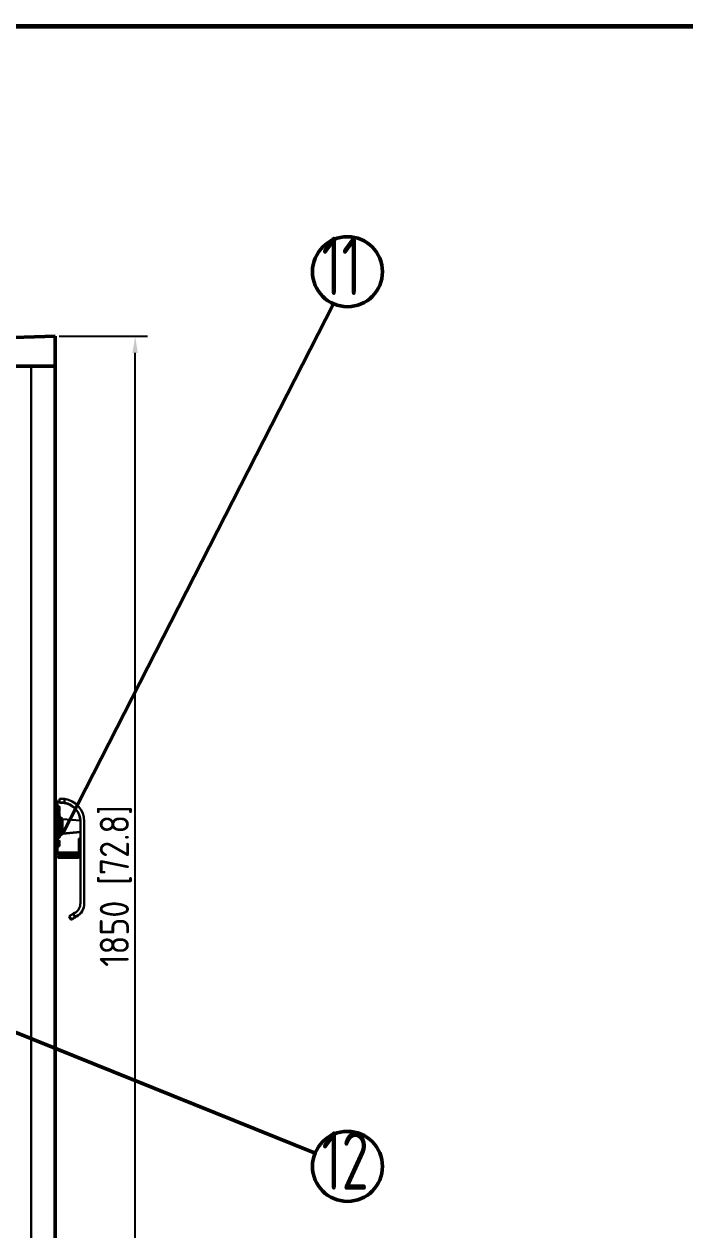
# Model space of a CAD drawing. Header units: millimetres. Extents: x 261789 to 272313, y -191856 to -185409.
# Drawn here: x 267452 to 268563, y -187651 to -185622 of the extents above; entities that cross this region are included whole.
import ezdxf

# ---------------------------------------------------------------- set-up
doc = ezdxf.new("R2010")
doc.units = ezdxf.units.MM
doc.header["$LTSCALE"] = 13
doc.layers.add('1', color=4, linetype='Continuous')
doc.layers.add('粗实线', color=4, linetype='Continuous')
doc.layers.add('2细实线', color=3, linetype='Continuous', lineweight=20)
doc.layers.add('标注、文本', color=3, linetype='Continuous', lineweight=25)
doc.styles.add('pdm', font='gbenor.shx', dxfattribs={"width": 0.8, "bigfont": 'gbhzfs.shx'})
doc.styles.get("Standard").update_dxf_attribs({"font": 'gbenor.shx', "bigfont": 'gbcbig.shx'})
doc.dimstyles.new('英寸 1-10', dxfattribs={"dimscale": 14, "dimtxt": 3.5, "dimasz": 2, "dimexe": 1.5, "dimexo": 0.5, "dimgap": 0.5, "dimtad": 1, "dimtoh": 1, "dimdec": 1, "dimdsep": 46, "dimtxsty": 'Standard', "dimcen": 2.5, "dimclrd": 3, "dimclre": 3, "dimclrt": 3, "dimadec": 0, "dimazin": 2, "dimtfac": 1, "dimtdec": 1, "dimtmove": 0, "dimatfit": 2, "dimfxl": 1, "dimarcsym": 0})

# ---------------------------------------------------------------- blocks, each defined once
blk = doc.blocks.new('*D63')
at = {"layer": '2细实线', "color": 3, "linetype": 'ByBlock', "lineweight": -2}
for p, q in [((267511, -186147.5), (267659.7, -186147.5)), ((267638.7, -187969.5), (267638.7, -186175.5)), ((267511, -187997.5), (267659.7, -187997.5))]:
    blk.add_line(p, q, dxfattribs=at)
at = {"layer": '2细实线', "color": 3, "linetype": 'ByBlock'}
for points in [[(267634, -186175.5), (267643.3, -186175.5), (267638.7, -186147.5)], [(267634, -187969.5), (267643.3, -187969.5), (267638.7, -187997.5)]]:
    blk.add_solid(points, dxfattribs=at)
at = {"layer": 'Defpoints', "color": 0, "linetype": 'ByBlock'}
for p in [(267504, -186147.5), (267638.7, -186147.5), (267504, -187997.5)]:
    blk.add_point(p, dxfattribs=at)
at = {"layer": '2细实线', "color": 3, "linetype": 'ByBlock', "insert": (267606.2, -187072.5), "char_height": 49, "attachment_point": 5, "rotation": 90}
blk.add_mtext('1850 [72.8]', dxfattribs=at)
blk = doc.blocks.new('A$C78CD18D1')
at = {"layer": '标注、文本', "color": 4, "lineweight": 30}
for p, q in [((33.3, 203.5), (33.3, 197.1)), ((38.1, 203.8), (41.3, 203.8)), ((41.3, 203.8), (41.3, 197.5)), ((33.3, 197.1), (33.3, 196.5)), ((41.3, 197.5), (38.1, 197.5)), ((41.3, 196.8), (38.1, 196.8)), ((41.3, 197.5), (41.3, 196.8)), ((41.7, 184), (41.7, 183.4)), ((41.7, 183.2), (41.7, 183.4)), ((41.7, 182.8), (41.7, 182.6)), ((43.2, 191.1), (45, 191.1)), ((43.2, 182.8), (43.2, 191.1)), ((43.4, 182.8), (43.2, 182.8)), ((43.4, 182.8), (43.4, 182)), ((45, 200), (47.5, 200)), ((45, 200), (45, 174.2)), ((47.5, 200), (47.5, 174.2)), ((47.5, 199.5), (49.1, 199.5)), ((0, 165.7), (0, 28.1)), ((6.3, 165.7), (6.3, 28.1)), ((6.4, 167), (36.4, 169.4)), ((36.4, 169.4), (36.4, 145.5)), ((37.1, 169.9), (37.3, 170.4)), ((37.1, 157.4), (37.1, 169.9)), ((37.3, 144.5), (37.3, 170.4)), ((38.8, 171.5), (39.4, 171.5)), ((38.8, 157.4), (38.8, 171.5)), ((39.4, 171.5), (39.4, 143.4)), ((40.2, 172), (41.3, 175.5)), ((40.2, 157.4), (40.2, 172)), ((41.3, 139.4), (41.3, 175.5)), ((41.7, 174.4), (41.7, 173.6)), ((41.7, 173.5), (41.7, 173.6)), ((42.8, 157.4), (42.8, 171.8)), ((43.2, 182), (43.4, 182)), ((43.2, 181.7), (43.2, 182)), ((45, 181.7), (43.2, 181.7)), ((43.2, 181.2), (45, 181.2)), ((43.2, 173.3), (43.2, 181.2)), ((43.4, 173.3), (43.2, 173.3)), ((43.2, 172.4), (43.4, 172.4)), ((43.2, 171.8), (43.2, 172.4)), ((45, 171.8), (43.2, 171.8)), ((43.4, 181.7), (43.4, 181.2)), ((43.4, 173.3), (43.4, 172.4)), ((45, 174.2), (47.5, 174.2)), ((45, 174.2), (45, 157.4)), ((47.5, 174.2), (47.5, 157.4)), ((49.1, 174.1), (47.5, 174.1)), ((47.5, 157.4), (47.5, 174.1)), ((36.4, 145.5), (6.3, 147.9)), ((36.4, 144.9), (6.3, 147.3)), ((36.4, 145.5), (36.4, 144.9)), ((37.1, 145), (37.1, 157.4)), ((37.3, 144.5), (37.1, 145)), ((37.1, 144.4), (37.1, 145)), ((37.3, 143.8), (37.1, 144.4)), ((37.3, 143.8), (37.3, 144.5)), ((38.8, 143.4), (38.8, 157.4)), ((39.4, 143.4), (38.8, 143.4)), ((38.8, 142.8), (38.8, 143.4)), ((39.4, 142.8), (38.8, 142.8)), ((39.4, 143.4), (39.4, 142.8)), ((40.2, 157.4), (40.2, 142.9)), ((41.3, 139.4), (40.2, 142.9)), ((40.2, 142.9), (40.2, 142.2)), ((41.3, 138.8), (40.2, 142.2)), ((42.8, 138.3), (42.8, 157.4)), ((45, 157.4), (47.5, 157.4)), ((45, 157.4), (45, 115.7)), ((47.5, 157.4), (49.1, 157.4)), ((47.5, 110.6), (47.5, 157.4)), ((6.3, 136.8), (8.8, 136.8)), ((6.3, 127.3), (8.8, 127.3)), ((8.8, 127.3), (8.8, 136.8)), ((8.8, 127.3), (8.8, 109.1)), ((41.3, 138.8), (41.3, 139.4)), ((41.7, 127.1), (41.7, 126.3)), ((41.7, 126), (41.7, 126.3)), ((41.7, 125.6), (41.7, 125.2)), ((45, 138.3), (42.8, 138.3)), ((42.8, 137.7), (42.8, 138.3)), ((45, 137.7), (42.8, 137.7)), ((43.2, 133.7), (45, 133.7)), ((43.2, 126.2), (43.2, 133.7)), ((43.4, 126.2), (43.2, 126.2)), ((43.2, 125.1), (43.4, 125.1)), ((43.2, 124.3), (43.2, 125.1)), ((45, 124.3), (43.2, 124.3)), ((43.2, 123.7), (43.4, 123.7)), ((43.2, 123.6), (43.2, 123.7)), ((45, 123.6), (43.2, 123.6)), ((43.4, 126.2), (43.4, 125.1)), ((43.4, 124.3), (43.4, 123.7)), ((21.3, 113.2), (8.8, 113.2)), ((21.3, 110.7), (8.8, 110.7)), ((21.3, 110.1), (8.8, 110.1)), ((34.9, 107.5), (10.4, 107.5)), ((34.9, 105.1), (10.4, 105.1)), ((34.9, 104.4), (10.4, 104.4)), ((21.3, 110.7), (21.3, 113.2)), ((42.5, 113.2), (21.3, 113.2)), ((42.5, 110.7), (21.3, 110.7)), ((21.3, 110.1), (21.3, 110.7)), ((42.5, 110.1), (21.3, 110.1)), ((34.9, 107.5), (34.9, 105.1)), ((44.4, 107.5), (34.9, 107.5)), ((44.4, 105.1), (34.9, 105.1)), ((34.9, 105.1), (34.9, 104.4)), ((44.4, 104.4), (34.9, 104.4)), ((43, 110.7), (42.7, 113.2)), ((43, 110.1), (42.9, 110.7)), ((44.4, 107.5), (44.4, 105.1)), ((44.4, 105.1), (44.4, 104.4)), ((45, 115.7), (45, 115.1)), ((47.5, 115.7), (45, 115.7)), ((47.5, 110.6), (49.1, 110.6)), ((47.5, 110), (47.5, 110.6)), ((47.5, 110), (49.1, 110)), ((15.3, 4.6), (12.7, 6.1)), ((15.3, 4), (12.7, 5.5)), ((18.5, 10.1), (15.3, 4.6)), ((15.6, 4.5), (15.3, 4)), ((15.9, 11.6), (18.5, 10.1)), ((25.4, 6.1), (22.2, 0.6)), ((25.4, 5.5), (22.2, 0)), ((25.4, 5.5), (25.1, 5.7))]:
    blk.add_line(p, q, dxfattribs=at)
at = {"layer": '标注、文本', "color": 4, "lineweight": 30, "flags": 128}
for points in [[(41.7, 188.9), (41.7, 189.2), (41.8, 189.5)], [(41.7, 131.5), (41.7, 131.8), (41.8, 132.1)], [(15.3, 4.6), (16.7, 3.8), (18, 3.1), (19.2, 2.4), (20.2, 1.8), (21.1, 1.3), (21.7, 0.9), (22.1, 0.7), (22.2, 0.6)], [(15.3, 4), (16.7, 3.2), (18, 2.4), (19.2, 1.8), (20.2, 1.2), (21.1, 0.7), (21.7, 0.3), (22.1, 0.1), (22.2, 0)], [(25.4, 6.1), (25.3, 6.2), (24.9, 6.4), (24.2, 6.8), (23.4, 7.3), (22.3, 7.9), (21.2, 8.6), (19.9, 9.3), (18.5, 10.1)]]:
    blk.add_lwpolyline(points, dxfattribs=at)
at = {"layer": '标注、文本', "color": 4, "lineweight": 30}
for centre, radius, start, end in [((38.1, 165.7), 38.1, 97.1808, 180), ((38.1, 165.7), 31.7, 98.6269, 180), ((38.1, 165.1), 31.7, 98.6269, 176.5888), ((43.2, 189.6), 1.55, 90, 180), ((43.2, 183.2), 1.55, 180, 270), ((36.4, 170.1), 0.794, 274.5328, 340.9811), ((38.8, 169.9), 1.59, 90.0941, 160.9811), ((39.4, 172.3), 0.794, 270.0941, 341.3787), ((42.8, 175), 1.59, 137.803, 161.3787), ((43.2, 182.6), 1.55, 180, 248.486), ((43.2, 179.7), 1.55, 90, 180), ((43.2, 173.3), 1.55, 180, 270), ((36.4, 144.7), 0.794, 19.0189, 85.4672), ((36.4, 144.1), 0.794, 19.0189, 85.4672), ((38.8, 145), 1.59, 199.0189, 269.9059), ((38.8, 144.4), 1.59, 199.0189, 269.9059), ((39.4, 142.6), 0.794, 18.6213, 89.9059), ((39.4, 142), 0.794, 18.6213, 89.9059), ((42.8, 139.9), 1.59, 198.6213, 269.9059), ((42.8, 139.3), 1.59, 198.6213, 269.9059), ((43.2, 132.2), 1.55, 90, 180), ((43.2, 125.8), 1.55, 180, 270), ((43.2, 125.2), 1.55, 180, 270), ((10.4, 109.1), 4.05, 180, 270), ((10.4, 108.5), 4.05, 180, 270), ((10.4, 109.1), 1.59, 180, 270), ((42.5, 115.7), 2.54, 270, 275.655), ((42.5, 115.7), 5, 270, 275.655), ((42.5, 115.1), 5, 270, 275.655), ((25.4, 28.1), 25.4, 180, 240), ((25.4, 27.5), 25.4, 180, 240), ((25.4, 28.1), 19, 180, 240)]:
    blk.add_arc(centre, radius, start, end, dxfattribs=at)
for points, knots in [([(38.1, 203.8), (37.3, 203.8), (35.9, 203.8), (34.2, 203.6), (33.3, 203.5)], [0, 0, 0, 0, 0.515182, 1, 1, 1, 1]), ([(38.1, 197.5), (37.3, 197.5), (35.9, 197.5), (34.2, 197.2), (33.3, 197.1)], [0, 0, 0, 0, 0.51139, 1, 1, 1, 1]), ([(38.1, 196.8), (37.3, 196.8), (35.9, 196.8), (34.2, 196.6), (33.3, 196.5)], [0, 0, 0, 0, 0.511388, 1, 1, 1, 1]), ([(41.7, 184.2), (41.7, 184.4), (41.7, 185), (41.7, 186), (41.7, 187.1), (41.7, 188.1), (41.7, 188.9), (41.7, 189.4), (41.7, 189.6), (41.7, 189.6), (41.7, 189.6)], [0, 0, 0, 0, 0.137653, 0.283281, 0.428911, 0.566573, 0.704226, 0.849857, 0.995483, 1, 1, 1, 1]), ([(43.2, 182.8), (43, 182.8), (42.7, 182.9), (42.2, 183.1), (41.9, 183.4), (41.7, 183.8), (41.7, 184.1), (41.7, 184.2)], [0, 0, 0, 0, 0.210187, 0.420347, 0.631433, 0.845182, 1, 1, 1, 1]), ([(41.7, 183.4), (41.7, 183.2), (41.7, 182.9), (42, 182.5), (42.4, 182.2), (42.8, 182), (43.1, 182), (43.2, 182)], [0, 0, 0, 0, 0.220681, 0.441546, 0.658221, 0.871045, 1, 1, 1, 1]), ([(41.7, 182.6), (41.7, 182.4), (41.7, 182.1), (42, 181.7), (42.4, 181.3), (42.7, 181.2), (42.9, 181.2), (42.9, 181.2)], [0, 0, 0, 0, 0.251279, 0.502793, 0.749565, 0.991903, 1, 1, 1, 1]), ([(41.7, 174.6), (41.7, 174.9), (41.7, 175.5), (41.7, 176.6), (41.7, 177.6), (41.7, 178.5), (41.7, 179.2), (41.7, 179.6), (41.7, 179.6), (41.7, 179.6)], [0, 0, 0, 0, 0.145552, 0.299549, 0.453518, 0.599078, 0.744636, 0.898621, 1, 1, 1, 1]), ([(43.2, 173.3), (43, 173.4), (42.7, 173.4), (42.2, 173.6), (41.9, 173.9), (41.7, 174.2), (41.7, 174.5), (41.7, 174.6)], [0, 0, 0, 0, 0.21019, 0.420367, 0.631449, 0.845163, 1, 1, 1, 1]), ([(41.7, 173.6), (41.7, 173.5), (41.7, 173.2), (42, 172.8), (42.4, 172.5), (42.8, 172.4), (43.1, 172.4), (43.2, 172.4)], [0, 0, 0, 0, 0.220685, 0.441548, 0.658239, 0.871045, 1, 1, 1, 1]), ([(41.7, 127.3), (41.7, 127.6), (41.7, 128.3), (41.7, 129.4), (41.7, 130.4), (41.7, 131.3), (41.7, 131.9), (41.7, 132.2), (41.7, 132.2), (41.7, 132.1)], [0, 0, 0, 0, 0.151976, 0.312762, 0.473537, 0.62551, 0.777478, 0.938255, 1, 1, 1, 1]), ([(43.2, 126.2), (43, 126.2), (42.7, 126.2), (42.2, 126.4), (41.9, 126.7), (41.7, 127), (41.7, 127.2), (41.7, 127.3)], [0, 0, 0, 0, 0.210192, 0.420367, 0.631467, 0.845193, 1, 1, 1, 1]), ([(41.7, 126.3), (41.7, 126.1), (41.7, 125.9), (42, 125.5), (42.4, 125.3), (42.8, 125.1), (43.1, 125.1), (43.2, 125.1)], [0, 0, 0, 0, 0.220676, 0.44155, 0.658226, 0.871039, 1, 1, 1, 1]), ([(41.7, 125.4), (41.7, 125.4), (41.7, 125.5), (41.7, 125.7), (41.7, 125.8)], [0, 0, 0, 0, 0.173174, 1, 1, 1, 1]), ([(41.7, 125.2), (41.7, 125), (41.7, 124.7), (42, 124.3), (42.4, 123.9), (42.8, 123.8), (43.1, 123.8), (43.2, 123.7)], [0, 0, 0, 0, 0.220699, 0.44156, 0.658227, 0.871047, 1, 1, 1, 1]), ([(42.7, 113.2), (43, 113.3), (43.6, 113.4), (44.3, 113.9), (44.8, 114.6), (45, 115.3), (45, 115.6), (45, 115.7)], [0, 0, 0, 0, 0.236455, 0.472959, 0.708352, 0.94375, 1, 1, 1, 1]), ([(47.5, 115.7), (47.4, 115.2), (47.3, 114), (46.4, 112.5), (45.2, 111.4), (43.9, 110.9), (43.2, 110.8), (43, 110.7)], [0, 0, 0, 0, 0.231373, 0.462669, 0.693425, 0.924067, 1, 1, 1, 1]), ([(47.5, 115.1), (47.4, 114.5), (47.3, 113.4), (46.4, 111.9), (45.2, 110.7), (43.9, 110.2), (43.2, 110.1), (43, 110.1)], [0, 0, 0, 0, 0.231371, 0.462665, 0.69343, 0.92407, 1, 1, 1, 1])]:
    blk.add_open_spline(points, degree=3, knots=knots, dxfattribs=at)

msp = doc.modelspace()

# ---------------------------------------------------------------- linework, layer by layer
at = {"layer": '1', "const_width": 7.598}
msp.add_lwpolyline([(262353.477, -191617.168), (270689.118, -191617.168), (270689.118, -185625.926), (262353.477, -185625.926), (262353.477, -191617.168)], dxfattribs=at)
at = {"layer": '粗实线', "lineweight": 50}
for p, q in [((267972.54, -186092.853), (267516.654, -186985.307)), ((266818.963, -186167.47), (267503.963, -186147.47)), ((267503.963, -187807.47), (267503.963, -186147.47)), ((266818.963, -186197.47), (267503.963, -186197.47)), ((267941.225, -187522.213), (267050.349, -187162.343))]:
    msp.add_line(p, q, dxfattribs=at)
at = {"layer": '粗实线', "lineweight": 30}
for p, q in [((267503.963, -187807.47), (267503.963, -186147.47)), ((267463.963, -187917.47), (267463.963, -186197.47))]:
    msp.add_line(p, q, dxfattribs=at)
at = {"layer": '粗实线', "lineweight": 50}
for centre in [(267995.804, -186038.782), (267995.804, -187544.26)]:
    msp.add_circle(centre, 58.863, dxfattribs=at)

# ---------------------------------------------------------------- block references
at = {"layer": '标注、文本', "xscale": -1}
msp.add_blockref('A$C78CD18D1', (267553.033, -187129.407), dxfattribs=at)

# ---------------------------------------------------------------- texts
at = {"layer": '粗实线', "lineweight": 50, "style": 'pdm', "width": 0.8}
for s, p in [('11', (267952.324, -186078.196)), ('12', (267952.324, -187583.674))]:
    msp.add_text(s, height=98.3509, dxfattribs=at).set_placement(p)

# ---------------------------------------------------------------- dimensions: what is measured, and where the dimension line sits
at = {"layer": '2细实线', "linetype": 'ByBlock'}
dim = msp.add_linear_dim(base=(267638.679, -186147.47), p1=(267503.963, -187997.47), p2=(267503.963, -186147.47), angle=90, dimstyle='英寸 1-10', dxfattribs=at)
dim.commit()
dim.dimension.update_dxf_attribs({"geometry": '*D63', "text_midpoint": (267606.158, -187072.47)})

doc.saveas('drawing.dxf')
